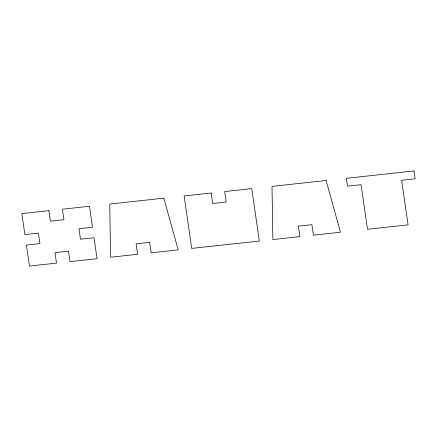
<?xml version="1.0" encoding="UTF-8"?>
<svg xmlns="http://www.w3.org/2000/svg" width="437" height="437" viewBox="0 0 437 437"><rect width="100%" height="100%" fill="white"/><g stroke="black" fill="none" stroke-linecap="round" stroke-linejoin="round"><path stroke-width="0.66" d="M48.895 210.672L21.85 213.617L24.887 234.593L38.412 233.123L39.931 243.611L26.406 245.081L29.448 266.062L56.493 263.118L54.975 252.63L68.494 251.155L70.013 261.643L97.058 258.704L94.021 237.723L80.501 239.197L78.982 228.709L92.502 227.235L89.465 206.259L62.42 209.203L63.939 219.691L50.413 221.16L48.895 210.672M163.837 198.163L109.747 204.052L110.583 257.229L137.628 254.285L136.109 243.797L149.634 242.327L151.153 252.815L178.198 249.871L163.837 198.163M211.169 193.012L184.124 195.956L191.717 248.402L259.332 241.044L251.739 188.598L224.689 191.543L226.213 202.031L212.688 203.5L211.169 193.012M326.111 180.503L272.022 186.391L272.857 239.569L299.902 236.63L298.384 226.142L311.903 224.667L313.422 235.155L340.472 232.216L326.111 180.503M414.008 170.938L346.399 178.296L347.535 186.162L361.06 184.693L367.517 229.272L408.082 224.858L401.625 180.279L415.15 178.809L414.008 170.938"/></g></svg>
